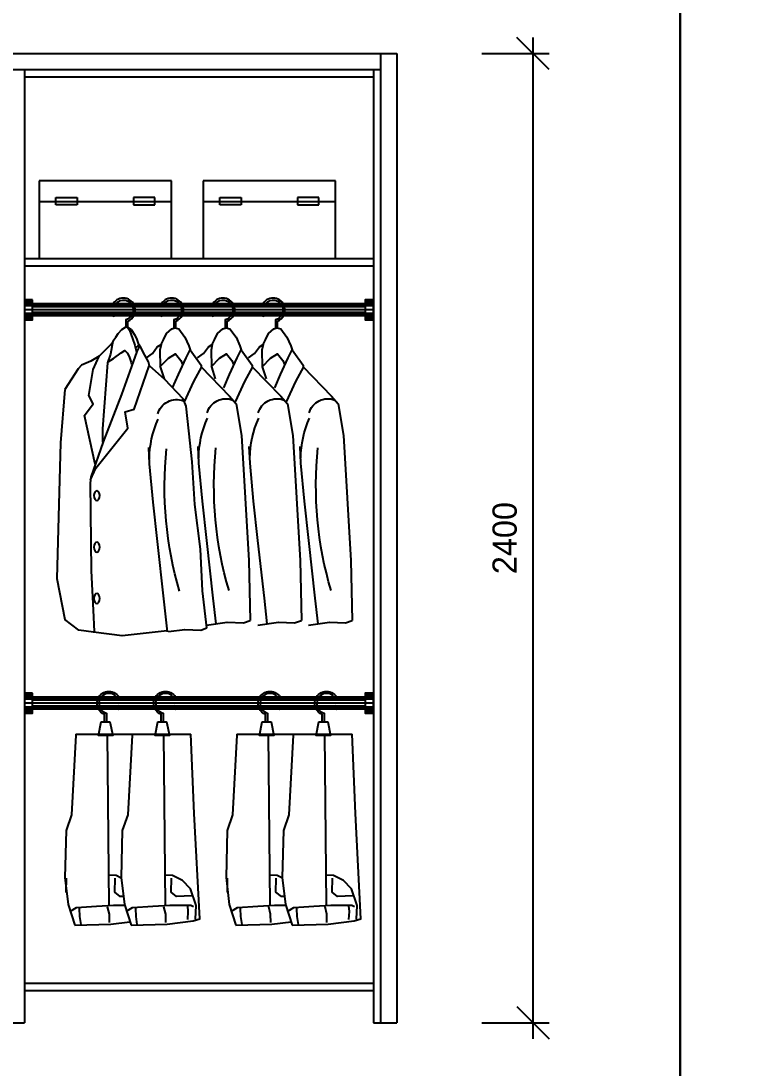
# Model space of a CAD drawing. Header units: millimetres. Extents: x 24776 to 57176, y -19492 to 15017.
# Drawn here: x 29624 to 31457, y -15102 to -12509 of the extents above; entities that cross this region are included whole.
import ezdxf

# ---------------------------------------------------------------- set-up
doc = ezdxf.new("R2010")
doc.units = ezdxf.units.MM
doc.header["$PDMODE"] = 3
doc.styles.add('RomanS', font='')
doc.styles.get('RomanS').set_extended_font_data('YouYuan')
doc.dimstyles.new('SC40', dxfattribs={"dimtxt": 60, "dimasz": 80, "dimexe": 40, "dimexo": 40, "dimgap": 40, "dimtad": 1, "dimdec": 0, "dimzin": 0, "dimdsep": 46, "dimtxsty": 'RomanS', "dimblk": 'OBLIQUE', "dimcen": 0, "dimdle": 40, "dimclrd": 9, "dimclre": 9, "dimclrt": 4, "dimadec": 0, "dimazin": 0, "dimtfac": 1, "dimtdec": 0, "dimtix": 1, "dimtmove": 2, "dimatfit": 1, "dimldrblk": 'DOT', "dimfxl": 1, "dimtolj": 1, "dimtzin": 0, "dimlwd": -1, "dimlwe": -1, "dimarcsym": 0})

# ---------------------------------------------------------------- blocks, each defined once
blk = doc.blocks.new('_Oblique')
at = {"color": 0, "linetype": 'ByBlock', "lineweight": -2}
blk.add_line((-0.5, -0.5), (0.5, 0.5), dxfattribs=at)
blk = doc.blocks.new('*D454')
at = {"color": 9, "transparency": 16777216}
for p, q in [((30892.1, -15029.6), (30892.1, -12549.6)), ((30765.5, -12589.6), (30932.1, -12589.6)), ((30765.5, -14989.6), (30932.1, -14989.6))]:
    blk.add_line(p, q, dxfattribs=at)
at = {"layer": 'Defpoints', "color": 0, "transparency": 16777216}
for p in [(30725.5, -12589.6), (30892.1, -12589.6), (30725.5, -14989.6)]:
    blk.add_point(p, dxfattribs=at)
at = {"color": 9, "transparency": 16777216, "xscale": 80, "yscale": 80, "zscale": 80}
for p, rotation in [((30892.1, -12589.6), 90), ((30892.1, -14989.6), 270)]:
    blk.add_blockref('_Oblique', p, dxfattribs=dict(at, rotation=rotation))
at = {"color": 4, "transparency": 16777216, "insert": (30822.1, -13789.6), "char_height": 60, "attachment_point": 5, "rotation": 90, "style": 'RomanS'}
blk.add_mtext('\\A1;2400', dxfattribs=at)
blk = doc.blocks.new('_Dot')
at = {"color": 0, "linetype": 'ByBlock', "lineweight": -2}
blk.add_line((-0.5, 0), (-1, 0), dxfattribs=at)
at = {"color": 0, "linetype": 'ByBlock', "const_width": 0.5}
blk.add_lwpolyline([(-0.25, 0, 1), (0.25, 0, 1)], format="xyb", close=True, dxfattribs=at)
blk = doc.blocks.new('DFFGDGSG')
at = {"color": 250}
for p, q in [((33366.6, 11003.6), (33366.6, 10811.3)), ((33694.4, 11003.6), (33366.6, 11003.6)), ((33694.4, 10811.3), (33694.4, 11003.6)), ((33366.6, 10953), (33694.4, 10953)), ((33407.8, 10944.1), (33407.8, 10962.3)), ((33407.8, 10962.3), (33460.6, 10962.3)), ((33460.6, 10944.1), (33407.8, 10944.1)), ((33460.6, 10962.3), (33460.6, 10944.1)), ((33653.2, 10962.3), (33600.4, 10962.3)), ((33600.4, 10962.3), (33600.4, 10944.1)), ((33600.4, 10944.1), (33653.2, 10944.1)), ((33653.2, 10944.1), (33653.2, 10962.3)), ((33366.6, 10811.3), (33694.4, 10811.3))]:
    blk.add_line(p, q, dxfattribs=at)
blk = doc.blocks.new('SDFFAASF')
at = {"color": 250}
for p, q in [((47231.7, 12349.3), (47242, 12216.9)), ((47242, 12216.9), (47251.2, 11880.6)), ((47251.2, 11880.6), (47231.7, 11779.4))]:
    blk.add_line(p, q, dxfattribs=at)
for points in [[(46704.7, 12500.4), (46704.7, 12518.1, -0.375799), (46687, 12553.4, -0.662316), (46740.6, 12561.4)], [(46734.4, 12561.4, 0.616313), (46691.8, 12552.2, 0.413702), (46709.7, 12521.7), (46709.7, 12500.4)], [(46829.1, 12500.4), (46829.1, 12518.1, -0.375799), (46811.4, 12553.4, -0.662316), (46864.9, 12561.4)], [(46858.8, 12561.4, 0.616313), (46816.2, 12552.2, 0.413702), (46834.1, 12521.7), (46834.1, 12500.4)], [(46956.2, 12500.8), (46956.2, 12518.1, -0.375799), (46938.4, 12553.4, -0.662316), (46992, 12561.4)], [(46985.9, 12561.4, 0.616313), (46943.3, 12552.2, 0.413702), (46961.2, 12521.7), (46961.2, 12501.1)], [(47075.7, 12503.1), (47075.7, 12518.1, -0.375799), (47057.9, 12553.4, -0.662316), (47111.5, 12561.4)], [(47105.4, 12561.4, 0.616313), (47062.7, 12552.2, 0.413702), (47080.7, 12521.7), (47080.7, 12503.5)], [(46742.2, 12541.4, -0.068798), (46742.6, 12533.3, -1.055238), (46737.6, 12533.8, 0.07858), (46737.1, 12541.4)], [(46866.6, 12541.4, -0.068798), (46867, 12533.3, -1.055238), (46862, 12533.8, 0.07858), (46861.5, 12541.4)], [(46993.6, 12541.4, -0.068798), (46994, 12533.3, -1.055238), (46989.1, 12533.8, 0.07858), (46988.5, 12541.4)], [(47113.1, 12541.4, -0.068798), (47113.5, 12533.3, -1.055238), (47108.5, 12533.8, 0.07858), (47108, 12541.4)]]:
    blk.add_lwpolyline(points, format="xyb", dxfattribs=at)
for points in [[(46740.4, 12460.2), (46734.7, 12472.1), (46727.1, 12488), (46713.7, 12499.5), (46706, 12501.4), (46696.5, 12499.5), (46681.2, 12478.4), (46671.6, 12456.8), (46668.4, 12447.2)], [(46866.5, 12460.2), (46860.8, 12472.1), (46853.1, 12488), (46839.7, 12499.5), (46832.1, 12501.4), (46822.5, 12499.5), (46807.2, 12478.4), (46797.7, 12456.8), (46794.5, 12447.2)], [(46993.1, 12460.2), (46987.4, 12472.1), (46979.8, 12488), (46966.4, 12499.5), (46958.7, 12501.4), (46949.2, 12499.5), (46933.9, 12478.4), (46924.3, 12456.8), (46921.1, 12447.2)], [(47076.8, 12503.8), (47066.7, 12497.2), (47057.9, 12483.5), (47052.9, 12473), (47048, 12457.7)], [(47112.2, 12468.5), (47105, 12478.6), (47099.1, 12487.8), (47090.6, 12497.9), (47081.4, 12503.1), (47076.8, 12503.8), (47071.6, 12495.6), (47063.4, 12475.3), (47057.9, 12459), (47054.6, 12444.9), (47054.3, 12443)], [(46711.6, 12353.4), (46697.5, 12386.3), (46678.3, 12427.4), (46668.3, 12447.4), (46640.9, 12409.1), (46640.9, 12405.5), (46570.6, 12332.5), (46554.1, 12313.3), (46540.9, 12235.3), (46522.6, 11925.3), (46519.3, 11777.1)], [(46837.7, 12353.4), (46823.6, 12386.3), (46804.4, 12427.4), (46794.4, 12447.4), (46767, 12409.1), (46767, 12405.5), (46696.6, 12332.5), (46680.2, 12313.3), (46666.9, 12235.3), (46648.7, 11925.3), (46645.4, 11777.1)], [(46776.6, 12427), (46761.5, 12438.3), (46749.6, 12454.7), (46740.4, 12460.2), (46743.2, 12446.5), (46742.3, 12405.5), (46732.8, 12375.1)], [(46964.3, 12353.4), (46950.2, 12386.3), (46931, 12427.4), (46921, 12447.4), (46893.6, 12409.1), (46893.6, 12405.5), (46823.3, 12332.5), (46806.8, 12313.3), (46793.6, 12235.3), (46775.3, 11925.3), (46772, 11777.1)], [(46902.7, 12427), (46887.5, 12438.3), (46875.6, 12454.7), (46866.5, 12460.2), (46869.2, 12446.5), (46868.3, 12405.5), (46858.8, 12375.1)], [(46879.5, 11758.7), (46890.4, 11850.3), (46895.5, 11954), (46909.1, 12064.4), (46915.9, 12169.8), (46924.4, 12246.3), (46931.2, 12307.4), (46938, 12326.1), (46983.9, 12373.7), (47021.4, 12407.7), (47024.3, 12417.2), (47033, 12434), (47042.8, 12453), (47046.9, 12459.4), (47055.5, 12453), (47056.7, 12452.5)], [(47029.3, 12427), (47014.2, 12438.3), (47002.3, 12454.7), (46993.1, 12460.2), (46995.9, 12446.5), (46995, 12405.5), (46985.5, 12375.1)], [(47045.7, 12457.7), (47053.2, 12443.2), (47066.5, 12406.2), (47091.4, 12336.7), (47136.6, 12219.3), (47166.7, 12131.7), (47168.8, 12116.9), (47166, 11900.3), (47160.8, 11802.8), (47159.1, 11750.1)], [(47156.4, 12164.4), (47182.5, 12284.2), (47161.6, 12313.2), (47172.1, 12334.1), (47160.9, 12398.1), (47146.7, 12431.6), (47121.4, 12456.1), (47110.2, 12468.8)], [(47112.2, 12468.5), (47118.4, 12436.8), (47125.9, 12415.2), (47137.8, 12251.5), (47137.8, 12218.7)], [(46743, 12405.2), (46722, 12426.2), (46704.7, 12437), (46691.4, 12421.1), (46686.7, 12409.5)], [(46869, 12405.2), (46848, 12426.2), (46830.8, 12437), (46817.4, 12421.1), (46812.8, 12409.5)], [(46995.7, 12405.2), (46974.7, 12426.2), (46957.4, 12437), (46944.1, 12421.1), (46939.4, 12409.5)], [(47124, 12417.1), (47111.2, 12425.6), (47091.6, 12440), (47083.1, 12445.2), (47076.5, 12439), (47070.9, 12427.9), (47067.3, 12415.8), (47066, 12411.6)], [(47146, 12431.6), (47166.9, 12418.9), (47189.9, 12409.2), (47198.1, 12400.3)], [(46682.5, 12318.4), (46659.5, 12368.5), (46639.4, 12404.9)], [(46808.6, 12318.4), (46785.6, 12368.5), (46765.5, 12404.9)], [(46935.2, 12318.4), (46912.2, 12368.5), (46892.1, 12404.9)], [(47167.7, 12125.5), (47154.6, 12154.2), (47075.6, 12252.9), (47082.2, 12294), (47060, 12300.5), (47022.1, 12407.4)], [(47198.1, 12400.3), (47231.7, 12349.3)], [(46604, 11768.8), (46611, 11832.6), (46627, 11974.8), (46637.7, 12072.6), (46646.6, 12166.8), (46648.3, 12207.7)], [(46730.1, 11768.8), (46737, 11832.6), (46753, 11974.8), (46763.7, 12072.6), (46772.6, 12166.8), (46774.4, 12207.7)], [(46856.7, 11768.8), (46863.7, 11832.6), (46879.7, 11974.8), (46890.4, 12072.6), (46899.3, 12166.8), (46901, 12207.7)], [(46977.1, 11748.6), (46985.9, 11830.4), (47002, 11972.6), (47012.6, 12070.3), (47021.5, 12164.5), (47023.3, 12205.4)], [(46627.7, 11765.6), (46576.2, 11772.6), (46536.1, 11770.8), (46519.3, 11777.1)], [(46753.7, 11765.6), (46702.3, 11772.6), (46662.2, 11770.8), (46645.4, 11777.1)], [(46880.3, 11765.6), (46828.9, 11772.6), (46788.8, 11770.8), (46772, 11777.1)], [(46978, 11751.4), (47089.2, 11738.6), (47160.3, 11747.7), (47196.7, 11753.2), (47231.7, 11779.4)], [(46974.4, 11749.6), (46934.3, 11755), (46894.2, 11753.2), (46879.5, 11758.7)]]:
    blk.add_lwpolyline(points, dxfattribs=at)
for centre, radius, start, end in [((46579.8, 12277.7), 48.4, 15.7523, 111.1565), ((46705.9, 12277.7), 48.4, 15.7523, 111.1565), ((46832.5, 12277.7), 48.4, 15.7523, 111.1565), ((46954.8, 12275.5), 48.4, 15.7523, 111.1565), ((46413.5, 12179.2), 233.4, 359.9116, 24.988), ((46539.5, 12179.2), 233.4, 359.9116, 24.988), ((46666.2, 12179.2), 233.4, 359.9116, 24.988), ((46788.4, 12176.9), 233.4, 359.9116, 24.988), ((45699.6, 12109.3), 909.7, 343.5409, 5.9886), ((45952.3, 12109.3), 909.7, 343.5409, 5.9886), ((46074.6, 12107.1), 909.7, 343.5409, 5.9886)]:
    blk.add_arc(centre, radius, start, end, dxfattribs=at)
for centre in [(47152.1, 12086.1), (47152.1, 11958.7), (47152.1, 11831.3)]:
    blk.add_ellipse(centre, major_axis=(0, 12.4), ratio=0.580645, dxfattribs=at)
blk = doc.blocks.new('DGFSGSG')
at = {"color": 250}
blk.add_line((31519.7, 9695.7), (31804.8, 9695.7), dxfattribs=at)
for points in [[(31590.6, 9726.2), (31590.6, 9744.3, -0.375799), (31572.9, 9779.7, -0.662316), (31626.5, 9787.6)], [(31730.9, 9726.2), (31730.9, 9744.3, -0.375799), (31713.2, 9779.7, -0.662316), (31766.7, 9787.6)], [(31620.4, 9787.6, 0.616313), (31577.7, 9778.4, 0.413702), (31595.6, 9747.9), (31595.6, 9726.2)], [(31760.6, 9787.6, 0.616313), (31718, 9778.4, 0.413702), (31735.9, 9747.9), (31735.9, 9726.2)], [(31628.1, 9767.6, -0.068798), (31628.5, 9759.6, -1.055238), (31623.5, 9760, 0.07858), (31623, 9767.6)], [(31768.4, 9767.6, -0.068798), (31768.8, 9759.6, -1.055238), (31763.8, 9760, 0.07858), (31763.3, 9767.6)]]:
    blk.add_lwpolyline(points, format="xyb", dxfattribs=at)
for points in [[(31593.3, 9726.1), (31604.1, 9726), (31611.4, 9692.7), (31593.3, 9692.7), (31575.6, 9692.7), (31582.5, 9726)], [(31733.6, 9726.1), (31744.4, 9726), (31751.6, 9692.7), (31733.6, 9692.7), (31715.9, 9692.7), (31722.8, 9726)]]:
    blk.add_lwpolyline(points, close=True, dxfattribs=at)
for points in [[(31519.7, 9695.7), (31519.6, 9693.3), (31508.8, 9496.3), (31495.3, 9457.1), (31492.6, 9341.1), (31500.7, 9273.6), (31516.9, 9222.4)], [(31602, 9272), (31598.1, 9695.7)], [(31659.1, 9695.7), (31659, 9693.3), (31648.2, 9496.3), (31634.7, 9457.1), (31632, 9341.1), (31640.1, 9273.6), (31656.3, 9222.4)], [(31656.3, 9222.4), (31745.4, 9225.1), (31810.2, 9233.2), (31826.4, 9238.6), (31812.9, 9499), (31804.8, 9696)], [(31741.4, 9272), (31737.6, 9695.7)], [(31497, 9303.9), (31495.9, 9304.8), (31496.6, 9338.9)], [(31632.2, 9339.4), (31619.4, 9345.4), (31601.4, 9346.5)], [(31637.6, 9294.1), (31629.7, 9293.9), (31616.1, 9304.8), (31616.8, 9338.9)], [(31816.1, 9237.9), (31817.4, 9271.3), (31803.3, 9312.5), (31783.9, 9333.8), (31758.8, 9345.4), (31740.8, 9346.5)], [(31807.1, 9295.2), (31769.1, 9293.9), (31755.6, 9304.8), (31756.2, 9338.9)], [(31506, 9257.8), (31520.8, 9266.8), (31571, 9270.1), (31612.9, 9272.6), (31640, 9272), (31640.6, 9272)], [(31527.8, 9264), (31528.4, 9244.1), (31531.6, 9224.7)], [(31603.3, 9229.5), (31602.7, 9250), (31598.4, 9268.3)], [(31645.4, 9257.8), (31660.2, 9266.8), (31710.5, 9270.1), (31752.4, 9272.6), (31779.4, 9272), (31793.6, 9272.6), (31804.5, 9272), (31811, 9268.8)], [(31667.3, 9264), (31667.8, 9244.1), (31671, 9224.7)], [(31742.7, 9229.5), (31742.2, 9250), (31737.9, 9268.3)], [(31797.1, 9236.5), (31798.2, 9256.4), (31796.6, 9270.4)], [(31516.9, 9222.4), (31606, 9225.1), (31653.6, 9231)]]:
    blk.add_lwpolyline(points, dxfattribs=at)

msp = doc.modelspace()

# ---------------------------------------------------------------- linework, layer by layer
at = {"color": 255}
for p, q in [((25524.6, -12589.6), (30554.6, -12589.6)), ((30514.6, -12589.6), (30514.6, -14989.6)), ((30554.6, -12589.6), (30554.6, -14989.6)), ((25564.6, -12629.6), (30514.6, -12629.6)), ((29632.6, -12629.6), (29632.6, -14989.6)), ((29632.6, -12647.6), (30496.6, -12647.6)), ((30496.6, -12629.6), (30496.6, -14989.6)), ((29632.6, -13097.6), (30496.6, -13097.6)), ((29632.6, -13115.6), (30496.6, -13115.6)), ((30476.6, -13209.2), (29652.6, -13209.2)), ((30476.6, -13239.2), (29652.6, -13239.2)), ((30476.6, -14183.3), (29652.6, -14183.3)), ((30476.6, -14213.3), (29652.6, -14213.3)), ((29632.6, -14891.6), (30496.6, -14891.6)), ((29632.6, -14909.6), (30496.6, -14909.6)), ((29596.6, -14989.6), (29632.6, -14989.6)), ((30496.6, -14989.6), (30554.6, -14989.6))]:
    msp.add_line(p, q, dxfattribs=at)
at = {"color": 250}
for p, q in [((29652.6, -13199.7), (29632.6, -13199.7)), ((29652.6, -13200.3), (29632.6, -13200.3)), ((29652.6, -13201), (29632.6, -13201)), ((29652.6, -13202.1), (29632.6, -13202.1)), ((29652.6, -13203.3), (29632.6, -13203.3)), ((29652.6, -13205), (29632.6, -13205)), ((29652.6, -13207.1), (29632.6, -13207.1)), ((29652.6, -13209.8), (29632.6, -13209.8)), ((29652.6, -13214.5), (29632.6, -13214.5)), ((29652.6, -13224.2), (29632.6, -13224.2)), ((30476.6, -13209.6), (29652.6, -13209.6)), ((30476.6, -13210.5), (29652.6, -13210.5)), ((30476.6, -13211.7), (29652.6, -13211.7)), ((30476.6, -13213.5), (29652.6, -13213.5)), ((30476.6, -13217), (29652.6, -13217)), ((30476.6, -13224.2), (29652.6, -13224.2)), ((30496.6, -13199.7), (30476.6, -13199.7)), ((30496.6, -13200.3), (30476.6, -13200.3)), ((30496.6, -13201), (30476.6, -13201)), ((30496.6, -13202.1), (30476.6, -13202.1)), ((30496.6, -13203.3), (30476.6, -13203.3)), ((30496.6, -13205), (30476.6, -13205)), ((30496.6, -13207.1), (30476.6, -13207.1)), ((30496.6, -13209.8), (30476.6, -13209.8)), ((30496.6, -13214.5), (30476.6, -13214.5)), ((30496.6, -13224.2), (30476.6, -13224.2)), ((29652.6, -13233.8), (29632.6, -13233.8)), ((29652.6, -13238.5), (29632.6, -13238.5)), ((29652.6, -13241.3), (29632.6, -13241.3)), ((29652.6, -13243.4), (29632.6, -13243.4)), ((29652.6, -13245.1), (29632.6, -13245.1)), ((29652.6, -13246.3), (29632.6, -13246.3)), ((29652.6, -13247.3), (29632.6, -13247.3)), ((29652.6, -13248.1), (29632.6, -13248.1)), ((29652.6, -13248.7), (29632.6, -13248.7)), ((30476.6, -13231.3), (29652.6, -13231.3)), ((30476.6, -13234.8), (29652.6, -13234.8)), ((30476.6, -13236.6), (29652.6, -13236.6)), ((30476.6, -13237.9), (29652.6, -13237.9)), ((30476.6, -13238.8), (29652.6, -13238.8)), ((30496.6, -13233.8), (30476.6, -13233.8)), ((30496.6, -13238.5), (30476.6, -13238.5)), ((30496.6, -13241.3), (30476.6, -13241.3)), ((30496.6, -13243.4), (30476.6, -13243.4)), ((30496.6, -13245.1), (30476.6, -13245.1)), ((30496.6, -13246.3), (30476.6, -13246.3)), ((30496.6, -13247.3), (30476.6, -13247.3)), ((30496.6, -13248.1), (30476.6, -13248.1)), ((30496.6, -13248.7), (30476.6, -13248.7)), ((29652.6, -14173.8), (29632.6, -14173.8)), ((29652.6, -14174.4), (29632.6, -14174.4)), ((29652.6, -14175.1), (29632.6, -14175.1)), ((29652.6, -14176.2), (29632.6, -14176.2)), ((29652.6, -14177.4), (29632.6, -14177.4)), ((29652.6, -14179.1), (29632.6, -14179.1)), ((29652.6, -14181.2), (29632.6, -14181.2)), ((30476.6, -14183.7), (29652.6, -14183.7)), ((30496.6, -14173.8), (30476.6, -14173.8)), ((30496.6, -14174.4), (30476.6, -14174.4)), ((30496.6, -14175.1), (30476.6, -14175.1)), ((30496.6, -14176.2), (30476.6, -14176.2)), ((30496.6, -14177.4), (30476.6, -14177.4)), ((30496.6, -14179.1), (30476.6, -14179.1)), ((30496.6, -14181.2), (30476.6, -14181.2)), ((29652.6, -14183.9), (29632.6, -14183.9)), ((29652.6, -14188.6), (29632.6, -14188.6)), ((29652.6, -14198.3), (29632.6, -14198.3)), ((29652.6, -14207.9), (29632.6, -14207.9)), ((30476.6, -14184.6), (29652.6, -14184.6)), ((30476.6, -14185.8), (29652.6, -14185.8)), ((30476.6, -14187.6), (29652.6, -14187.6)), ((30476.6, -14191.1), (29652.6, -14191.1)), ((30476.6, -14198.3), (29652.6, -14198.3)), ((30476.6, -14205.4), (29652.6, -14205.4)), ((30476.6, -14208.9), (29652.6, -14208.9)), ((30496.6, -14183.9), (30476.6, -14183.9)), ((30496.6, -14188.6), (30476.6, -14188.6)), ((30496.6, -14198.3), (30476.6, -14198.3)), ((30496.6, -14207.9), (30476.6, -14207.9)), ((29652.6, -14212.6), (29632.6, -14212.6)), ((29652.6, -14215.4), (29632.6, -14215.4)), ((29652.6, -14217.5), (29632.6, -14217.5)), ((29652.6, -14219.2), (29632.6, -14219.2)), ((29652.6, -14220.4), (29632.6, -14220.4)), ((29652.6, -14221.4), (29632.6, -14221.4)), ((29652.6, -14222.2), (29632.6, -14222.2)), ((29652.6, -14222.8), (29632.6, -14222.8)), ((30476.6, -14210.7), (29652.6, -14210.7)), ((30476.6, -14212), (29652.6, -14212)), ((30476.6, -14212.9), (29652.6, -14212.9)), ((30496.6, -14212.6), (30476.6, -14212.6)), ((30496.6, -14215.4), (30476.6, -14215.4)), ((30496.6, -14217.5), (30476.6, -14217.5)), ((30496.6, -14219.2), (30476.6, -14219.2)), ((30496.6, -14220.4), (30476.6, -14220.4)), ((30496.6, -14221.4), (30476.6, -14221.4)), ((30496.6, -14222.2), (30476.6, -14222.2)), ((30496.6, -14222.8), (30476.6, -14222.8))]:
    msp.add_line(p, q, dxfattribs=at)
for points in [[(24776.3, -11465.3), (31256.3, -11465.3), (31256.3, -19492.5), (24776.3, -19492.5)], [(31256.3, -11465.3), (37736.3, -11465.3), (37736.3, -19492.5), (31256.3, -19492.5)]]:
    msp.add_lwpolyline(points, close=True, dxfattribs=at)
at = {"color": 255}
for points in [[(29652.6, -13199.2), (29632.6, -13199.2), (29632.6, -13249.2), (29652.6, -13249.2)], [(30496.6, -13199.2), (30476.6, -13199.2), (30476.6, -13249.2), (30496.6, -13249.2)], [(29652.6, -14173.3), (29632.6, -14173.3), (29632.6, -14223.3), (29652.6, -14223.3)], [(30496.6, -14173.3), (30476.6, -14173.3), (30476.6, -14223.3), (30496.6, -14223.3)]]:
    msp.add_lwpolyline(points, close=True, dxfattribs=at)

# ---------------------------------------------------------------- block references
at = {"color": 250}
for name, p in [('DFFGDGSG', (-3697.7, -23908.8)), ('DFFGDGSG', (-3291.4, -23908.8)), ('DGFSGSG', (-1760, -23970.9)), ('DGFSGSG', (-1361, -23970.9))]:
    msp.add_blockref(name, p, dxfattribs=at)
at = {"color": 255, "xscale": -1}
msp.add_blockref('SDFFAASF', (76963.7, -25770.6), dxfattribs=at)

# ---------------------------------------------------------------- dimensions: what is measured, and where the dimension line sits
at = {"color": 255}
dim = msp.add_linear_dim(base=(30892.1, -12589.6), p1=(30725.5, -14989.6), p2=(30725.5, -12589.6), angle=90, dimstyle='SC40', dxfattribs=at)
dim.commit()
dim.dimension.update_dxf_attribs({"geometry": '*D454', "text_midpoint": (30822.1, -13789.6)})

doc.saveas('drawing.dxf')
